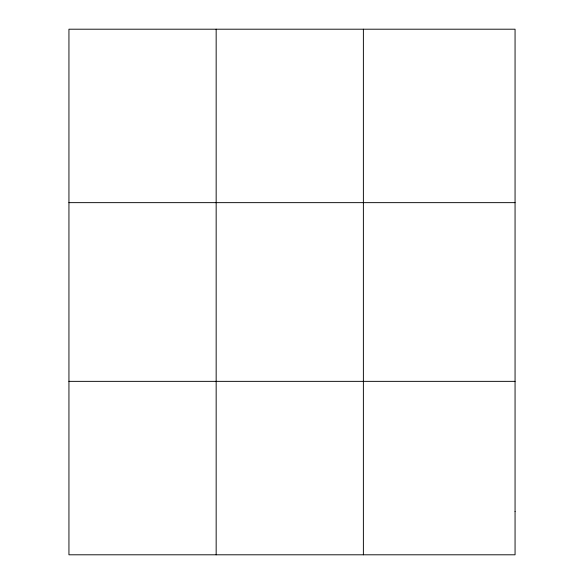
<?xml version="1.0" encoding="UTF-8"?>
<svg xmlns="http://www.w3.org/2000/svg" width="584" height="584" viewBox="0 0 584 584"><rect width="100%" height="100%" fill="white"/><g stroke="black" fill="none" stroke-linecap="round" stroke-linejoin="round"><path stroke-width="0.88" d="M216.16 29.2L216.16 554.8M363.379 29.2L363.379 554.8M68.941 202.648L515.059 202.648M68.941 381.352L515.059 381.352M515.059 511.438L515.059 554.8L68.941 554.8L68.941 29.2L515.059 29.2L515.059 511.438"/></g></svg>
